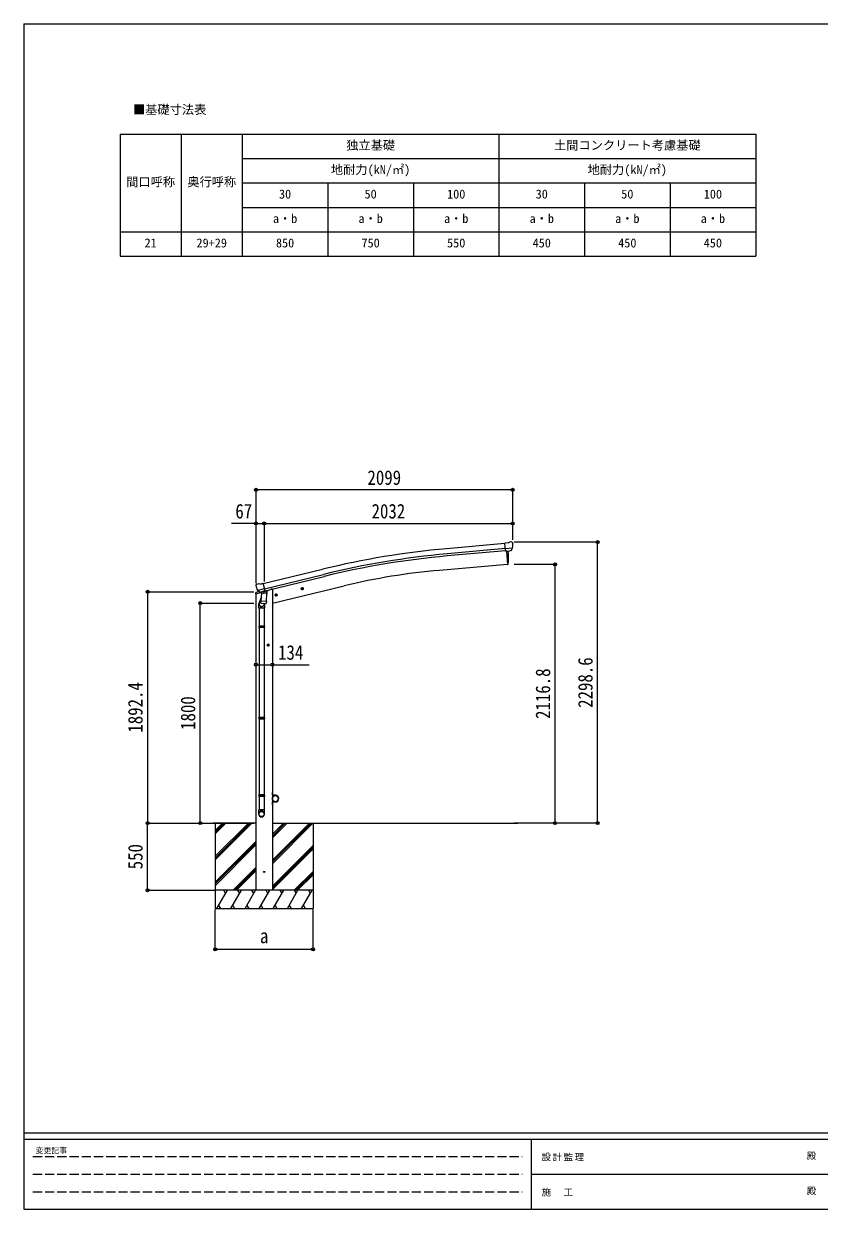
# Model space of a CAD drawing. Units: millimetres at full size. Extents: x -6988 to 7066, y -4877 to 4823.
# Drawn here: x -6988 to -479, y -4877 to 4823 of the extents above; entities that cross this region are included whole.
import ezdxf
from ezdxf.enums import TextEntityAlignment as Align

# ---------------------------------------------------------------- set-up
doc = ezdxf.new("R2010")
doc.units = ezdxf.units.MM
doc.header["$LTSCALE"] = 25
doc.header["$PDMODE"] = 32
doc.header["$PDSIZE"] = 25
doc.linetypes.add('DASHED3', pattern=[4, 3, -1])
for name, color, linetype, lineweight in [('0-0_0', 7, 'Continuous', 9), ('0-1_本体', 4, 'Continuous', 9), ('0-2_部品', 7, 'Continuous', 9), ('0-5_DIM1', 3, 'Continuous', 9), ('0-A_寸法', 6, 'Continuous', 9), ('1-0_FRAME', 7, 'Continuous', 18), ('F-0_240', 7, 'Continuous', 9)]:
    doc.layers.add(name, color=color, linetype=linetype, lineweight=lineweight)
doc.styles.add('ＭＳ ゴシック', font='')
doc.styles.get('ＭＳ ゴシック').set_extended_font_data('MS Gothic')

msp = doc.modelspace()

# ---------------------------------------------------------------- linework, layer by layer
at = {"layer": '0-0_0'}
for p, q in [((-5087.68, -1717.54), (-5437.97, -1717.54)), ((-5420.68, -1717.54), (-5420.68, -2417.54)), ((-5420.68, -1989.04), (-5149.18, -1717.54)), ((-5420.68, -2003.18), (-5135.04, -1717.54)), ((-5420.68, -2017.32), (-5120.9, -1717.54)), ((-5420.68, -1776.91), (-5361.31, -1717.54)), ((-5420.68, -1791.05), (-5347.17, -1717.54)), ((-5420.68, -1805.19), (-5333.03, -1717.54)), ((-4953.68, -1717.54), (-2944.33, -1717.54)), ((-4953.68, -2049.8), (-4621.42, -1717.54)), ((-4953.68, -2021.52), (-4649.7, -1717.54)), ((-4953.68, -2035.66), (-4635.56, -1717.54)), ((-4953.68, -1837.67), (-4833.55, -1717.54)), ((-4953.68, -1823.53), (-4847.69, -1717.54)), ((-4953.68, -1809.39), (-4861.84, -1717.54)), ((-4620.68, -1717.54), (-4620.68, -2417.54)), ((-5420.68, -2201.17), (-5087.68, -1868.17)), ((-5420.68, -2215.31), (-5087.68, -1882.32)), ((-5420.68, -2229.46), (-5087.68, -1896.46)), ((-4953.68, -2233.65), (-4620.68, -1900.65)), ((-4953.68, -2247.79), (-4620.68, -1914.79)), ((-4953.68, -2261.93), (-4620.68, -1928.93)), ((-5274.92, -2267.54), (-5087.68, -2080.31)), ((-5260.78, -2267.54), (-5087.68, -2094.45)), ((-5246.64, -2267.54), (-5087.68, -2108.59)), ((-4775.44, -2267.54), (-4620.68, -2112.78)), ((-4761.3, -2267.54), (-4620.68, -2126.93)), ((-4747.16, -2267.54), (-4620.68, -2141.07)), ((-4620.68, -2267.54), (-5420.68, -2267.54)), ((-5407.98, -2417.54), (-5321.38, -2267.54)), ((-5336.38, -2293.52), (-5351.38, -2267.54)), ((-5292.51, -2417.54), (-5205.91, -2267.54)), ((-5220.91, -2293.52), (-5235.91, -2267.54)), ((-5177.04, -2417.54), (-5090.44, -2267.54)), ((-5105.44, -2293.52), (-5120.44, -2267.54)), ((-5061.57, -2417.54), (-4974.97, -2267.54)), ((-4989.97, -2293.52), (-5004.97, -2267.54)), ((-4946.1, -2417.54), (-4859.5, -2267.54)), ((-4874.5, -2293.52), (-4889.5, -2267.54)), ((-4830.63, -2417.54), (-4744.03, -2267.54)), ((-4774.03, -2267.54), (-4759.03, -2293.52)), ((-4715.16, -2417.54), (-4628.56, -2267.54)), ((-4658.56, -2267.54), (-4643.56, -2293.52)), ((-5420.68, -2417.54), (-4620.68, -2417.54)), ((-5392.98, -2391.56), (-5377.98, -2417.54)), ((-5277.51, -2391.56), (-5262.51, -2417.54)), ((-5162.04, -2391.56), (-5147.04, -2417.54)), ((-5046.57, -2391.56), (-5031.57, -2417.54)), ((-4931.1, -2391.56), (-4916.1, -2417.54)), ((-4815.63, -2391.56), (-4800.63, -2417.54)), ((-4700.16, -2391.56), (-4685.16, -2417.54))]:
    msp.add_line(p, q, dxfattribs=at)
at = {"layer": '0-1_本体'}
for p, q in [((-3050.85, 570.82), (-3527.78, 527.76)), ((-3047.15, 527.98), (-3523.92, 484.98)), ((-3045.61, 511), (-3522.39, 468.01)), ((-3038.31, 508.39), (-3028.76, 399.25)), ((-3028.76, 399.25), (-3586.63, 350.44)), ((-5027.64, 242.06), (-4544.72, 359.36)), ((-5017.62, 200.3), (-4534.58, 317.62)), ((-5013.64, 183.72), (-4530.55, 301.06)), ((-4953.68, 195.46), (-4965.31, 195.46)), ((-4953.68, 82.34), (-4364.9, 223.7)), ((-4953.68, 195.46), (-4953.68, -2267.54)), ((-5087.68, 159.35), (-5087.68, -2267.54))]:
    msp.add_line(p, q, dxfattribs=at)
msp.add_lwpolyline([(-3038.31, 508.39), (-3028.76, 399.25), (-3026.22, 399.56)], dxfattribs=at)
for centre, radius, start, end in [((-2903.18, -6398.68), 6954.55, 95.15276, 103.65276), ((-3721.68, 454.07), 700, 355.76043, 4.54658), ((-2903.18, -6398.68), 6911.6, 95.15276, 103.65276), ((-2903.18, -6398.68), 6894.55, 95.15276, 103.65276), ((-3026.58, 402.54), 3, 277, 355.76043), ((-3122.96, -4949.37), 5320.05, 95, 103.5)]:
    msp.add_arc(centre, radius, start, end, dxfattribs=at)
at = {"layer": '0-2_部品'}
for p, q in [((-2997.8, 583.11), (-3011.46, 581.91)), ((-3024.42, 574.76), (-3050.99, 572.43)), ((-3045.33, 507.77), (-3050.99, 572.43)), ((-2988.13, 532.47), (-3047.04, 527.31)), ((-3035.37, 508.64), (-3045.33, 507.77)), ((-3024.42, 574.76), (-3012.7, 581.52)), ((-3001.76, 511.58), (-3009.47, 510.91)), ((-2999.38, 512.98), (-2988.44, 531.92)), ((-2988.66, 577.36), (-2994.15, 581.96)), ((-2987.6, 575.32), (-2987.48, 573.97)), ((-5089.11, 227.07), (-5088.84, 225.92)), ((-5084.89, 235.65), (-5088.75, 229.35)), ((-5081.8, 237.9), (-5068.62, 241.06)), ((-5075.06, 186.77), (-5017.55, 200.57)), ((-5054.06, 238.39), (-5067.32, 241.08)), ((-5054.06, 238.39), (-5028.13, 244.61)), ((-4718.65, 197.9), (-4699.21, 202.57)), ((-4714.1, 205.68), (-4716.23, 198.48)), ((-4706.8, 207.43), (-4714.1, 205.68)), ((-4706.6, 190.51), (-4711.26, 209.96)), ((-4701.63, 201.99), (-4706.8, 207.43)), ((-4703.76, 194.79), (-4701.63, 201.99)), ((-5090.24, 158.74), (-5047.54, 168.99)), ((-5090.24, 165.63), (-5090.24, 158.74)), ((-5061.73, 174.84), (-5087.94, 168.55)), ((-5058.21, 171.86), (-5074.58, 186.35)), ((-5046.61, 122.34), (-5061.31, 83.78)), ((-5055.5, 171.29), (-5047.98, 173.09)), ((-5054.66, 171.39), (-5053.13, 171.76)), ((-5053.13, 171.76), (-5016.43, 180.57)), ((-5051.29, 171.53), (-5051.35, 170.79)), ((-5050.59, 169.75), (-5024.78, 163.32)), ((-5049.2, 85.1), (-5048.33, 97.57)), ((-5043.67, 164.41), (-5048.35, 97.57)), ((-5002.66, 94.37), (-5048.35, 97.57)), ((-4997.98, 161.21), (-5043.67, 164.41)), ((-5041.9, 167.59), (-5042.13, 164.3)), ((-5022.38, 178.75), (-5023.4, 164.14)), ((-5016.43, 180.57), (-5014.9, 180.94)), ((-5013.34, 183.04), (-5012.4, 182.98)), ((-5012.4, 182.98), (-4999.09, 167.66)), ((-5008.41, 178.39), (-4989.52, 182.92)), ((-5002.66, 94.37), (-4997.98, 161.21)), ((-4999.09, 167.66), (-4999.53, 161.32)), ((-4985.69, 191.1), (-4985.69, 187.78)), ((-4932.57, 146.54), (-4913.13, 151.21)), ((-4928.02, 154.32), (-4930.15, 147.12)), ((-4920.72, 156.07), (-4928.02, 154.32)), ((-4920.52, 139.15), (-4925.19, 158.6)), ((-4915.55, 150.63), (-4920.72, 156.07)), ((-4917.68, 143.43), (-4915.55, 150.63)), ((-5064.68, 41.7), (-5064.68, 76.05)), ((-5018.68, 41.7), (-5064.68, 41.7)), ((-5062.68, 41.7), (-5062.68, -105)), ((-5048.81, 83.74), (-5048.81, 83.74)), ((-5047.36, 82.96), (-5005.66, 80.05)), ((-5017.28, 80.86), (-5021.82, 69.54)), ((-5020.68, 41.7), (-5020.68, -105)), ((-5018.68, 76.36), (-5018.68, 41.7)), ((-5002.67, 94.37), (-5003.56, 81.68)), ((-5064.68, -107), (-5063.68, -105)), ((-5018.68, -107), (-5064.68, -107)), ((-5018.68, -115), (-5064.68, -115)), ((-5019.68, -105), (-5063.68, -105)), ((-5019.68, -117), (-5063.68, -117)), ((-5062.68, -117), (-5062.68, -854.18)), ((-5020.68, -117), (-5020.68, -854.18)), ((-5018.68, -107), (-5019.68, -105)), ((-5018.68, -115), (-5019.68, -117)), ((-5018.68, -107), (-5018.68, -115)), ((-4977.18, -261.04), (-4997.18, -261.04)), ((-4987.18, -253.53), (-4993.68, -257.29)), ((-4993.68, -257.29), (-4993.68, -264.79)), ((-4993.68, -264.79), (-4987.18, -268.54)), ((-4987.18, -271.04), (-4987.18, -251.04)), ((-4980.68, -257.29), (-4987.18, -253.53)), ((-5064.68, -856.18), (-5063.68, -854.18)), ((-5018.68, -856.18), (-5064.68, -856.18)), ((-5018.68, -864.18), (-5064.68, -864.18)), ((-5019.68, -854.18), (-5063.68, -854.18)), ((-5019.68, -866.18), (-5063.68, -866.18)), ((-5062.68, -866.18), (-5062.68, -1609.37)), ((-5020.68, -866.18), (-5020.68, -1609.37)), ((-5018.68, -856.18), (-5019.68, -854.18)), ((-5018.68, -864.18), (-5019.68, -866.18)), ((-5018.68, -856.18), (-5018.68, -864.18)), ((-5064.68, -1489.37), (-5063.68, -1487.37)), ((-5018.68, -1489.37), (-5064.68, -1489.37)), ((-5018.68, -1497.37), (-5064.68, -1497.37)), ((-5019.68, -1487.37), (-5063.68, -1487.37)), ((-5019.68, -1499.37), (-5063.68, -1499.37)), ((-5062.68, -1499.37), (-5062.68, -1609.37)), ((-5020.68, -1499.37), (-5020.68, -1609.37)), ((-5018.68, -1489.37), (-5019.68, -1487.37)), ((-5018.68, -1497.37), (-5019.68, -1499.37)), ((-5018.68, -1489.37), (-5018.68, -1497.37)), ((-5064.68, -1643.51), (-5064.68, -1609.37)), ((-5018.68, -1609.37), (-5064.68, -1609.37)), ((-5018.68, -1643.51), (-5018.68, -1609.37))]:
    msp.add_line(p, q, dxfattribs=at)
for points in [[(-3035.37, 508.64), (-3035.1, 508.58), (-3009.72, 510.8), (-3009.47, 510.91)], [(-2988.05, 533.1), (-2988.34, 532.11), (-2988.44, 531.92)], [(-5022.7, 179.16), (-5012.97, 181.5), (-5028.13, 244.61)], [(-4716.23, 198.48), (-4711.06, 193.04), (-4703.76, 194.79)], [(-5075.33, 187.34), (-5074.74, 186.5), (-5074.58, 186.35)], [(-5022.7, 179.16), (-5022.93, 179.01), (-5047.7, 173.07), (-5047.98, 173.09)], [(-4930.15, 147.12), (-4924.98, 141.68), (-4917.68, 143.43)], [(-5064.68, -107), (-5064.68, -115), (-5063.68, -117)], [(-4987.18, -268.54), (-4980.68, -264.79), (-4980.68, -257.29)], [(-5064.68, -856.18), (-5064.68, -864.18), (-5063.68, -866.18)], [(-5064.68, -1489.37), (-5064.68, -1497.37), (-5063.68, -1499.37)]]:
    msp.add_lwpolyline(points, dxfattribs=at)
for centre, radius in [((-4708.93, 200.23), 8.5), ((-4708.93, 200.23), 7.7), ((-4708.93, 200.23), 6.5), ((-4922.85, 148.88), 8.5), ((-4922.85, 148.88), 7.7), ((-4922.85, 148.88), 6.5), ((-4987.18, -261.04), 8.5), ((-4987.18, -261.04), 7.7), ((-4987.18, -261.04), 6.5)]:
    msp.add_circle(centre, radius, dxfattribs=at)
at = {"layer": '0-2_部品', "color": 4}
msp.add_circle((-5020.68, -2117.54), 4.5, dxfattribs=at)
at = {"layer": '0-2_部品'}
for centre, radius, start, end in [((-2997.36, 578.13), 5, 50.00648, 94.99352), ((-3011.2, 578.93), 3, 95, 120), ((-3189.11, 556.33), 202.4, 353.4085, 5), ((-4892.03, 273.17), 202.4, 193.5, 205.09125), ((-5080.63, 233.03), 5, 103.5, 148.5), ((-5067.92, 238.14), 3, 78.5, 103.5), ((-5087.24, 165.63), 3, 103.5, 180), ((-5054.78, 171.88), 0.5, 248.23754, 283.5), ((-5051.79, 171.57), 0.5, 356, 103.5), ((-5050.35, 170.72), 1, 176, 256), ((-5024.42, 164.29), 1.03, 250.03897, 351.96569), ((-5021.78, 178.67), 0.604, 100.59842, 172.20595), ((-5015.02, 181.43), 0.5, 283.5, 318.76246), ((-4990.69, 187.78), 5, 283.5, 0), ((-5034.68, 76.05), 30, 177.45142, 180), ((-5047.26, 84.93), 1.95, 175.04017, 217.47766), ((-5047.22, 84.96), 2, 217.40962, 266), ((-5005.52, 82.04), 2, 266, 349.46843)]:
    msp.add_arc(centre, radius, start, end, dxfattribs=at)
for centre, major_axis, ratio, start_param, end_param in [((-2983.27, 579.36), (-15.35, 3.44), 0.101033, 5.9751426, 5.9753737), ((-3002.03, 514.58), (1.62, -2.54), 0.997631, 5.8041905, 5.8929484), ((-3002.1, 514.69), (-3.5, 2.17), 0.650902, 2.1145521, 2.1873627), ((-3001.98, 514.49), (1.62, -2.54), 0.997631, 5.965759, 6.7621801), ((-2990.6, 575.06), (2.71, -1.31), 0.997474, 0.5366567, 1.3225652), ((-5086.19, 227.79), (-1.57, -2.57), 0.99628, 4.712389, 5.4996506), ((-5056.22, 174.11), (-0.73, -2.92), 0.997631, 5.8041905, 6.6006116), ((-5056.16, 174.34), (2.63, 3.16), 0.650902, 4.0958226, 4.1686332), ((-5056.19, 174.21), (-0.73, -2.92), 0.997631, 0.3902369, 0.4789948), ((-5041.68, 76.36), (23, 0), 0.996195, 2.3585569, 6.3253237), ((-5041.68, 76.36), (21, 0), 0.996195, 2.7786684, 5.9512394), ((-5041.68, -1641.77), (-23, 0), 0.996195, 3.1415927, 6.2831853), ((-5041.68, -1643.51), (-23, 0), 0.996195, 3.1415927, 6.2831853), ((-5041.68, -1643.51), (0, -23.43), 0.981806, 4.712389, 7.8539816)]:
    msp.add_ellipse(centre, major_axis=major_axis, ratio=ratio, start_param=start_param, end_param=end_param, dxfattribs=at)
msp.add_ellipse((-5041.68, -1643.51), major_axis=(21, 0), ratio=0.996195, dxfattribs=at)
at = {"layer": '0-5_DIM1'}
for p, q in [((-4953.68, -1467.54), (-4951.68, -1467.54)), ((-4953.68, -1467.54), (-4953.68, -1490.24)), ((-4953.68, -1567.54), (-4953.68, -1544.84)), ((-4951.68, -1490.24), (-4951.68, -1467.54)), ((-4928.68, -1490.24), (-4951.68, -1490.24)), ((-4951.68, -1492.24), (-4928.68, -1492.24)), ((-4951.68, -1542.84), (-4928.68, -1542.84)), ((-4951.68, -1544.84), (-4951.68, -1567.54)), ((-4928.68, -1544.84), (-4951.68, -1544.84)), ((-4953.68, -1567.54), (-4951.68, -1567.54))]:
    msp.add_line(p, q, dxfattribs=at)
msp.add_circle((-4928.68, -1517.54), 25, dxfattribs=at)
for centre, radius, start, end in [((-4951.68, -1490.24), 2, 180, 270), ((-4951.68, -1544.84), 2, 90, 180), ((-4928.68, -1517.54), 27.3, 270, 90), ((-4928.68, -1517.54), 25.3, 270, 90)]:
    msp.add_arc(centre, radius, start, end, dxfattribs=at)
at = {"layer": '0-A_寸法'}
for p, q in [((-5087.68, 1008.92), (-5087.68, 734.3)), ((-2988.68, 1008.92), (-5087.68, 1008.92)), ((-2988.68, 1008.92), (-2988.68, 734.3)), ((-5087.68, 734.3), (-5287.68, 734.3)), ((-5087.68, 734.3), (-5087.68, 246.73)), ((-5087.68, 734.3), (-5020.68, 734.3)), ((-5020.68, 734.3), (-5020.68, 257.87)), ((-5020.68, 734.3), (-2988.68, 734.3)), ((-2988.68, 734.3), (-2988.68, 600.61)), ((-2293.09, 581.02), (-2974.51, 581.02)), ((-2293.09, -1717.54), (-2293.09, 581.02)), ((-2640.2, 399.25), (-2974.51, 399.25)), ((-2640.2, -1717.54), (-2640.2, 399.25)), ((-5974.52, 174.86), (-5106.21, 174.86)), ((-5974.52, 174.86), (-5974.52, -1717.54)), ((-5543.86, 82.44), (-5106.21, 82.44)), ((-5543.86, -1717.54), (-5543.86, 82.44)), ((-5087.68, -421.49), (-4953.68, -421.49)), ((-4953.68, -421.49), (-4653.68, -421.49)), ((-5974.52, -1717.54), (-5420.68, -1717.54)), ((-5974.52, -2267.54), (-5974.52, -1717.54)), ((-5543.86, -1717.54), (-5106.21, -1717.54)), ((-2640.2, -1717.54), (-2974.51, -1717.54)), ((-2293.09, -1717.54), (-2944.33, -1717.54)), ((-5974.52, -2267.54), (-5420.68, -2267.54)), ((-5420.68, -2750.86), (-5420.68, -2423.4)), ((-4620.68, -2750.86), (-4620.68, -2423.4)), ((-4620.68, -2750.86), (-5420.68, -2750.86))]:
    msp.add_line(p, q, dxfattribs=at)
for p in [(-5087.68, 1008.92), (-2988.68, 1008.92), (-5087.68, 734.3), (-5020.68, 734.3), (-2988.68, 734.3), (-2293.09, 581.02), (-2640.2, 399.25), (-5974.52, 174.86), (-5543.86, 82.44), (-5087.68, -421.49), (-4953.68, -421.49), (-5974.52, -1717.54), (-5543.86, -1717.54), (-2640.2, -1717.54), (-2293.09, -1717.54), (-5974.52, -2267.54), (-5420.68, -2750.86), (-4620.68, -2750.86)]:
    msp.add_point(p, dxfattribs=at)
at = {"layer": '1-0_FRAME'}
for p, q in [((-6199.44, 3920.4), (-6199.44, 2920.4)), ((-6199.44, 3920.4), (-999.44, 3920.4)), ((-5699.44, 3920.4), (-5699.44, 2920.4)), ((-3099.44, 3920.4), (-3099.44, 2920.4)), ((-5199.44, 3720.4), (-999.44, 3720.4)), ((-5199.44, 3520.4), (-999.44, 3520.4)), ((-2399.44, 3520.4), (-2399.44, 2920.4)), ((-5199.44, 3320.4), (-999.44, 3320.4)), ((-6199.44, 3120.4), (-5199.44, 3120.4)), ((-5199.44, 3120.4), (-999.44, 3120.4)), ((-6199.44, 2920.4), (-5699.44, 2920.4)), ((-5699.44, 2920.4), (-3099.44, 2920.4)), ((-3099.44, 2920.4), (-1699.44, 2920.4)), ((-1699.44, 2920.4), (-999.44, 2920.4))]:
    msp.add_line(p, q, dxfattribs=at)
for points in [[(-5199.44, 3920.4), (-5199.44, 3720.4), (-5199.44, 3120.4), (-5199.44, 2920.4)], [(-999.44, 3920.4), (-999.44, 3320.4), (-999.44, 2920.4)], [(-4499.44, 3520.4), (-4499.44, 3320.4), (-4499.44, 2920.4)], [(-3799.44, 3520.4), (-3799.44, 3320.4), (-3799.44, 2920.4)], [(-1699.44, 3520.4), (-1699.44, 3120.4), (-1699.44, 2920.4)]]:
    msp.add_lwpolyline(points, dxfattribs=at)
at = {"layer": 'F-0_240', "color": 5}
for p, q in [((-6987.88, 4822.79), (-6987.88, -4877.21)), ((-6987.88, 4822.79), (6712.12, 4822.79)), ((-6987.88, -4252.21), (6712.12, -4252.21)), ((-6987.88, -4302.21), (4489.82, -4302.21)), ((-2835.18, -4302.21), (-2835.18, -4877.21)), ((-2835.18, -4589.71), (2289.82, -4589.71)), ((-6987.88, -4877.21), (6712.12, -4877.21))]:
    msp.add_line(p, q, dxfattribs=at)
at = {"layer": 'F-0_240', "color": 4, "linetype": 'DASHED3'}
for p, q in [((-6912.88, -4445.96), (-2910.18, -4445.96)), ((-6912.88, -4589.71), (-2910.18, -4589.71)), ((-6912.88, -4733.46), (-2910.18, -4733.46))]:
    msp.add_line(p, q, dxfattribs=at)

# ---------------------------------------------------------------- texts
at = {"layer": '0-A_寸法', "color": 7, "style": 'ＭＳ ゴシック', "width": 0.85}
for s, p in [('2099', (-4175.68, 1013.92)), ('67', (-5256.43, 739.3)), ('2032', (-4142.18, 739.3)), ('134', (-4906.81, -416.49)), ('a', (-5055.06, -2735.86))]:
    msp.add_text(s, height=119.1, dxfattribs=at).set_placement(p, align=Align.BOTTOM_LEFT)
for s, p in [('2298.6', (-2298.09, -774.51)), ('2116.8', (-2645.2, -865.39)), ('1892.4', (-5979.52, -977.59)), ('1800', (-5548.86, -955.05)), ('550', (-5979.52, -2095.66))]:
    msp.add_text(s, height=119.1, rotation=90, dxfattribs=at).set_placement(p, align=Align.BOTTOM_LEFT)
at = {"layer": '1-0_FRAME', "style": 'ＭＳ ゴシック'}
for s, p in [('■基礎寸法表', (-6094.14, 4061.84)), ('独立基礎', (-4349.44, 3770.4)), ('土間コンクリート考慮基礎', (-2649.44, 3770.4)), ('地耐力(kN/㎡)', (-4474.44, 3570.4)), ('地耐力(kN/㎡)', (-2374.44, 3570.4)), ('間口呼称', (-6149.44, 3470.4)), ('奥行呼称', (-5649.44, 3470.4)), ('30', (-4899.44, 3370.4)), ('50', (-4199.44, 3370.4)), ('100', (-3524.44, 3370.4)), ('30', (-2799.44, 3370.4)), ('50', (-2099.44, 3370.4)), ('100', (-1424.44, 3370.4)), ('a・b', (-4949.44, 3170.4)), ('a・b', (-4249.44, 3170.4)), ('a・b', (-3549.44, 3170.4)), ('a・b', (-2849.44, 3170.4)), ('a・b', (-2149.44, 3170.4)), ('a・b', (-1449.44, 3170.4)), ('21', (-5999.44, 2970.4)), ('29+29', (-5574.44, 2970.4)), ('850', (-4924.44, 2970.4)), ('750', (-4224.44, 2970.4)), ('550', (-3524.44, 2970.4)), ('450', (-2824.44, 2970.4)), ('450', (-2124.44, 2970.4)), ('450', (-1424.44, 2970.4))]:
    msp.add_text(s, height=73.31, dxfattribs=at).set_placement(p, align=Align.BOTTOM_LEFT)
at = {"layer": 'F-0_240', "style": 'ＭＳ ゴシック'}
for s, height, p in [('変更記事', 45.82, (-6890.19, -4433.46)), ('殿', 54.99, (-581.6, -4483.46)), ('殿', 54.99, (-581.6, -4770.96))]:
    msp.add_text(s, height=height, dxfattribs=at).set_placement(p, align=Align.BOTTOM_LEFT)
at = {"layer": 'F-0_240', "char_height": 54.99, "attachment_point": 7, "style": 'ＭＳ ゴシック'}
for s, insert in [('\\T1.17;設計監理', (-2750.74, -4483.46)), ('\\T1.17;施\u3000工', (-2750.74, -4770.96))]:
    msp.add_mtext(s, dxfattribs=dict(at, insert=insert))

doc.saveas('drawing.dxf')
